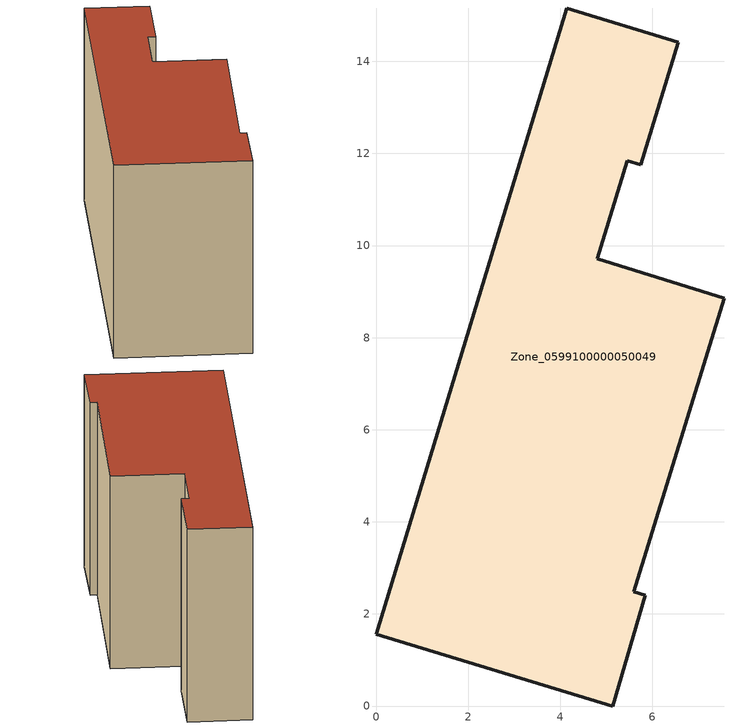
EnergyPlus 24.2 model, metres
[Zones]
Zone_0599100000050049
 floor ground (C_G): 0,1.56 4.14,15.16 6.56,14.42 5.75,11.75 5.45,11.84 4.8,9.71 7.56,8.86 5.59,2.48 5.84,2.41 5.14,0 z0
 wall outside (C_F): 7.56,8.86 4.8,9.71 5.45,11.84 5.75,11.75 6.56,14.42 4.14,15.16 0,1.56 5.14,0 5.84,2.41 5.59,2.48 7.56,8.86 z0:8.21
 roof outside (C_R): 6.56,14.42 4.14,15.16 0,1.56 5.14,0 5.84,2.41 5.59,2.48 7.56,8.86 4.8,9.71 5.45,11.84 5.75,11.75 z8.21
[BUILDING]
Pand.0599100000050049: North Axis=0; Terrain=City; Loads Convergence Tolerance Value=0.04; Temperature Convergence Tolerance Value=0.4; Solar Distribution=FullExterior; Maximum Number of Warmup Days=25; Minimum Number of Warmup Days=1
[Site:Location]
Rotterdam.The.Hague.AP_ZH_NLD Design_Conditions: Latitude=51.96; Longitude=4.45; Time Zone=1; Elevation=-4.5
[SITE:GROUNDTEMPERATURE:BUILDINGSURFACE]
18, 18, 18, 18, 18, 18, 18, 18, 18, 18, 18, 18
[MATERIAL] Thermal Absorptance=0.9; Solar Absorptance=0.7; Visible Absorptance=0.7
Name | Roughness | Thickness | Conductivity | Density | Specific Heat
G.TI.1975-1991 | MediumSmooth | 0.15 | 0.288461 | 540 | 1210
F.TI.1975-1991 | Rough | 0.3 | 0.230769 | 1920 | 840
R.TI.1975-1991 | MediumRough | 0.2 | 0.153846 | 1500 | 1000
[CONSTRUCTION]
C_G: G.TI.1975-1991
C_F: F.TI.1975-1991
C_R: R.TI.1975-1991
[ZONE]
Zone_0599100000050049: Type=1; Multiplier=1; Ceiling Height=Autocalculate; Volume=Autocalculate; Floor Area=autocalculate; Part of Total Floor Area=Yes
[ZONEINFILTRATION:DESIGNFLOWRATE]
Infil_Zone_0599100000050049: Zone or ZoneList or Space or SpaceList=Zone_0599100000050049; Schedule=AlwaysOn; Design Flow Rate Calculation Method=Flow/Area; Flow Rate per Floor Area=0.003; Constant Term Coefficient=1; Temperature Term Coefficient=0; Velocity Term Coefficient=0; Velocity Squared Term Coefficient=0
[HVACTEMPLATE:ZONE:IDEALLOADSAIRSYSTEM]
Zone_0599100000050049: Maximum Heating Supply Air Temperature=50; Minimum Cooling Supply Air Temperature=13; Maximum Heating Supply Air Humidity Ratio=0.0156; Minimum Cooling Supply Air Humidity Ratio=0.0077; Heating Limit=NoLimit; Cooling Limit=NoLimit; Dehumidification Control Type=ConstantSensibleHeatRatio; Cooling Sensible Heat Ratio=0.7; Dehumidification Setpoint=60; Humidification Control Type=None; Humidification Setpoint=30; Outdoor Air Method=None; Outdoor Air Flow Rate per Person=0.00944; Outdoor Air Flow Rate per Zone Floor Area=0; Outdoor Air Flow Rate per Zone=0; Demand Controlled Ventilation Type=None; Outdoor Air Economizer Type=NoEconomizer; Heat Recovery Type=None; Sensible Heat Recovery Effectiveness=0.7; Latent Heat Recovery Effectiveness=0.65
[ZONECONTROL:THERMOSTAT]
ThermostatControl_Zone_0599100000050049: Zone or ZoneList=Zone_0599100000050049; Control Type Schedule=DualSetpointControlType; Control 1=Thermostat_Zone_0599100000050049; Temperature Difference Between Cutout And Setpoint=0
[THERMOSTATSETPOINT:DUALSETPOINT]
Thermostat_Zone_0599100000050049: Heating Setpoint Temperature Schedule=HeatingSetpoint_Zone_0599100000050049; Cooling Setpoint Temperature Schedule=CoolingSetpoint_Zone_0599100000050049
[SCHEDULE:COMPACT]
HeatingSetpoint_Zone_0599100000050049: Through: 12/31, For: AllDays, Until: 24:00, 21
CoolingSetpoint_Zone_0599100000050049: Through: 12/31, For: AllDays, Until: 24:00, 24
DualSetpointControlType: Through: 12/31, For: AllDays, Until: 24:00, 4
AlwaysOn: Through: 12/31, For: AllDays, Until: 24:00, 1
